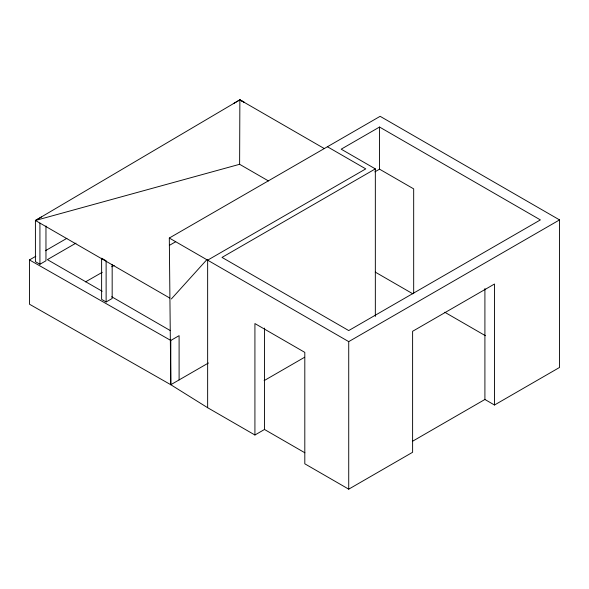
<?xml version="1.0" encoding="UTF-8"?>
<svg xmlns="http://www.w3.org/2000/svg" width="589" height="589" viewBox="0 0 589 589"><rect width="100%" height="100%" fill="white"/><g stroke="black" fill="none" stroke-linecap="round" stroke-linejoin="round"><path stroke-width="0.88" d="M268.481 180.956L239.62 164.294L239.87 99.835L324.237 148.538M171.355 298.962L207.041 259.462M45.964 225.992L45.964 260.772L39.927 264.262L35.414 261.656L35.414 220.477L239.87 99.835L244.376 102.434L239.87 99.835L233.892 103.362M169.757 298.041L35.414 220.477L41.458 216.988M304.888 452.794L264.498 429.477L254.919 435.006L207.645 407.713L170.795 384.72L29.45 304.196L29.45 259.933L35.819 256.259M45.382 250.737L66.888 238.324M75.988 243.117L47.392 259.624L102.184 291.26M85.523 281.873L102.28 272.287M111.741 266.736L114.2 265.403M208.447 362.986L170.795 384.72L169.308 238.037L380.133 116.32L559.55 219.903L559.55 367.448L494.488 405.011L484.909 399.475L412.565 441.242M169.382 245.377L175.721 241.718M375.34 168.881L222.016 257.408L348.725 330.562L540.385 219.903L379.537 127.04L341.2 149.172L375.34 168.881L375.34 316.426M106.123 301.973L106.123 260.794L101.617 258.188L101.617 299.367L106.123 301.973L112.168 298.483L112.168 264.623M374.84 171.878L379.537 169.168L413.677 188.878L413.677 293.374M29.45 259.933L170.795 340.457L179.1 335.664L179.1 379.927M264.122 380.634L304.638 357.243M169.308 238.037L348.725 341.627L559.55 219.903M254.919 435.006L254.919 323.567L304.808 352.377L304.808 463.808L348.725 489.164L412.609 452.278L412.609 331.29L494.488 284.023L494.488 405.011M35.414 220.477L239.62 164.294M327.425 146.749L365.762 168.881L207.645 260.169L207.645 407.713M375.259 272.111L412.889 293.837M444.754 312.236L485.395 335.701M111.696 296.753L170.376 330.628M484.909 288.566L484.909 399.475M379.537 127.04L379.537 169.168M348.725 341.627L348.725 489.164M264.498 328.088L264.498 429.477M170.795 340.457L170.795 384.72M39.927 223.076L39.927 264.262"/></g></svg>
